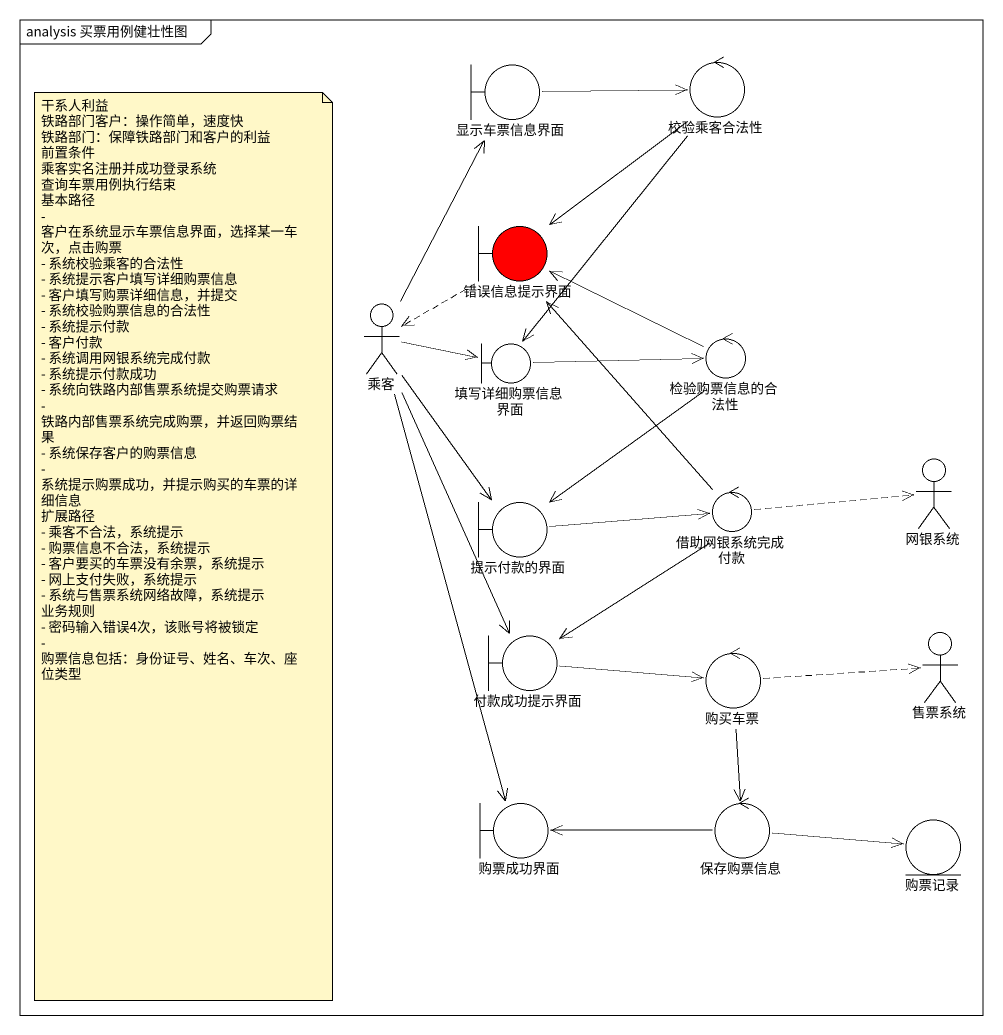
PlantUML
@startuml
mainframe analysis 买票用例健壮性图
boundary 显示车票信息界面
control 校验乘客合法性
boundary 错误信息提示界面 #FF0000
actor 乘客
boundary 填写详细购票信息界面
control 检验购票信息的合法性
boundary 提示付款的界面
control 借助网银系统完成付款
actor 网银系统
boundary 付款成功提示界面
control 购买车票
actor 售票系统
boundary 购票成功界面
control 保存购票信息
entity 购票记录
显示车票信息界面 -right-> 校验乘客合法性
校验乘客合法性 --> 错误信息提示界面
校验乘客合法性 --> 填写详细购票信息界面
错误信息提示界面 ..> 乘客
乘客 -up-> 显示车票信息界面
乘客 -right-> 填写详细购票信息界面
乘客 --> 提示付款的界面
乘客 --> 付款成功提示界面
乘客 --> 购票成功界面
填写详细购票信息界面 -right-> 检验购票信息的合法性
检验购票信息的合法性 -left-> 错误信息提示界面
检验购票信息的合法性 --> 提示付款的界面
提示付款的界面 -right-> 借助网银系统完成付款
借助网银系统完成付款 -up-> 错误信息提示界面
借助网银系统完成付款 .right.> 网银系统
借助网银系统完成付款 --> 付款成功提示界面
付款成功提示界面 -right-> 购买车票
购买车票 .right.> 售票系统
购买车票 --> 保存购票信息
保存购票信息 -left-> 购票成功界面
保存购票信息 -right-> 购票记录
note as N1
  干系人利益
  铁路部门客户：操作简单，速度快
  铁路部门：保障铁路部门和客户的利益
  前置条件
  乘客实名注册并成功登录系统
  查询车票用例执行结束
  基本路径
  - 客户在系统显示车票信息界面，选择某一车次，点击购票
  - 系统校验乘客的合法性
  - 系统提示客户填写详细购票信息
  - 客户填写购票详细信息，并提交
  - 系统校验购票信息的合法性
  - 系统提示付款
  - 客户付款
  - 系统调用网银系统完成付款
  - 系统提示付款成功
  - 系统向铁路内部售票系统提交购票请求
  - 铁路内部售票系统完成购票，并返回购票结果
  - 系统保存客户的购票信息
  - 系统提示购票成功，并提示购买的车票的详细信息
  扩展路径
  - 乘客不合法，系统提示
  - 购票信息不合法，系统提示
  - 客户要买的车票没有余票，系统提示
  - 网上支付失败，系统提示
  - 系统与售票系统网络故障，系统提示
  业务规则
  - 密码输入错误4次，该账号将被锁定
  - 购票信息包括：身份证号、姓名、车次、座位类型
end note
@enduml
